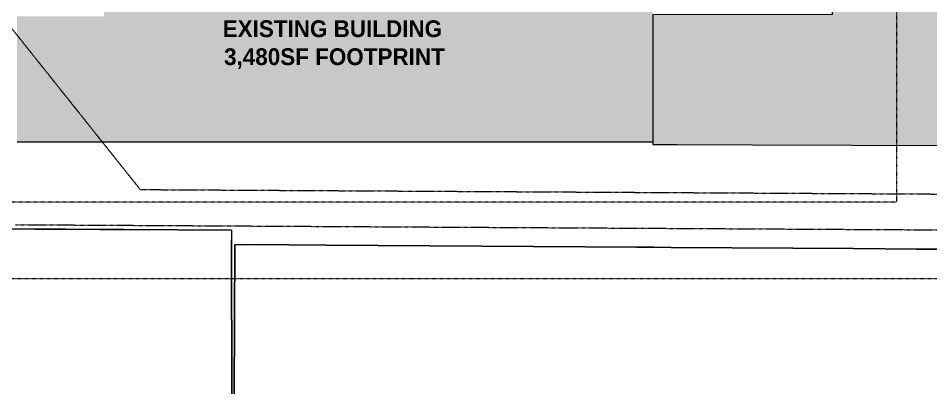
# Model space of a CAD drawing. Header units: inches. Extents: x -5728 to 634, y 9881 to 15115.
# Drawn here: x -3215 to -1380, y 9881 to 10635 of the extents above; entities that cross this region are included whole.
import ezdxf

# ---------------------------------------------------------------- set-up
doc = ezdxf.new("R2010")
doc.units = ezdxf.units.IN
doc.header["$MEASUREMENT"] = 0
doc.linetypes.add('Aligning Line 1_8_', pattern=[0.25, 0.125, -0.125])
doc.linetypes.add('Double Dash 3_8_', pattern=[1, 0.375, -0.125, 0.125, -0.125, 0.125, -0.125])
for name, color, linetype, lineweight in [('A-ROOF', 132, 'Continuous', 9), ('C-PROP-LINE', 91, 'Double Dash 3_8_', 9), ('C-TOPO', 7, 'Continuous', 9), ('G-ANNO-SYMB', 111, 'Aligning Line 1_8_', 9), ('G-ANNO-TEXT', 231, 'Continuous', 9)]:
    doc.layers.add(name, color=color, linetype=linetype, lineweight=lineweight)
doc.styles.add('Century Gothic_B', font='', dxfattribs={"height": 33.75})
doc.styles.get('Century Gothic_B').set_extended_font_data('Century Gothic', bold=True)

# ---------------------------------------------------------------- blocks, each defined once
blk = doc.blocks.new('Walls 1 - Walls 1-1277454-SITE PLAN')
at = {"layer": 'A-ROOF'}
blk.add_hatch(color=254, dxfattribs=at).paths.add_polyline_path([(-1117.1, 10379.2), (-1117, 11208.4), (-1069, 11208.4), (-1069, 11353), (-1117, 11353), (-1116.8, 12482.2), (-2175.1, 12482.3), (-2175.2, 12169.9), (-1958, 12169), (-1956.8, 11915.8), (-1585.5, 11918.8), (-1585.5, 11790.1), (-1578.7, 11790.1), (-1577.8, 11774.1), (-1577.8, 10643), (-1938.6, 10642.4), (-1938.6, 10381.4), (-1197.1, 10379.4)], flags=0)
for p, q in [((-2175.1, 12482.3), (-2175.2, 12169.9)), ((-1116.8, 12482.2), (-2175.1, 12482.3)), ((-1117, 11353), (-1116.8, 12482.2)), ((-2175.2, 12169.9), (-1958, 12169)), ((-1958, 12169), (-1956.8, 11915.8)), ((-1956.8, 11915.8), (-1585.5, 11918.9)), ((-1585.5, 11918.9), (-1585.5, 11774.1)), ((-1585.5, 11774.1), (-1577.8, 11774.1)), ((-1577.8, 11774.1), (-1577.8, 11039.7)), ((-1069, 11353), (-1117, 11353)), ((-1069, 11208.4), (-1069, 11353)), ((-1117.1, 10379.2), (-1117, 11208.4)), ((-1117, 11208.4), (-1069, 11208.4)), ((-1577.8, 11002.4), (-1577.8, 10643)), ((-1577.8, 10643), (-1938.6, 10642.4)), ((-1938.6, 10642.4), (-1938.6, 10381.4)), ((-1938.6, 10381.4), (-1117.1, 10379.2))]:
    blk.add_line(p, q, dxfattribs=at)
blk = doc.blocks.new('Family - ___-1416994-SITE PLAN')
at = {"layer": 'C-PROP-LINE'}
blk.add_line((-3220.3, 10220.5), (-534.6, 10205.4), dxfattribs=at)
blk = doc.blocks.new('Family - ___-1442676-SITE PLAN')
at = {"layer": 'C-PROP-LINE'}
for p, q in [((-4154.5, 11776), (-2969.6, 10291.1)), ((-2969.6, 10291.1), (-534.6, 10277.4))]:
    blk.add_line(p, q, dxfattribs=at)

msp = doc.modelspace()

# ---------------------------------------------------------------- hatches: boundary and pattern name
at = {"layer": 'A-ROOF'}
msp.add_hatch(color=254, dxfattribs=at).paths.add_polyline_path([(-3217.20325, 10386.77039), (-1938.57825, 10386.77039), (-1938.57825, 10800.39539), (-3042.20325, 10800.39539), (-3042.20325, 10639.02039), (-3217.20325, 10639.02039), (-3217.20325, 10534.92041)], flags=0)

# ---------------------------------------------------------------- linework, layer by layer
msp.add_line((-3217.20325, 10386.77039), (-1938.57825, 10386.77039), dxfattribs=at)
at = {"layer": 'C-TOPO'}
for p, q in [((-1889.3194, 10381.27661), (-1938.57825, 10381.41064)), ((-3299.04272, 10212.56104), (-3181.70032, 10211.79126)), ((-3181.70032, 10211.79126), (-3299.04272, 10212.56104)), ((-3181.70032, 10211.79126), (-3118.81494, 10211.37891)), ((-3118.81494, 10211.37891), (-3181.70032, 10211.79126)), ((-3118.81494, 10211.37891), (-3051.01428, 10210.93433)), ((-3051.01428, 10210.93433), (-3118.81494, 10211.37891)), ((-3051.01428, 10210.93433), (-3045.57056, 10210.89844)), ((-3045.57056, 10210.89844), (-3051.01428, 10210.93433)), ((-3045.57056, 10210.89844), (-3002.37415, 10210.61499)), ((-3002.37415, 10210.61499), (-3045.57056, 10210.89844)), ((-3002.37415, 10210.61499), (-2785.99146, 10209.19629)), ((-2785.99146, 10209.19629), (-3002.37415, 10210.61499)), ((-2785.99146, 10209.19629), (-2785.93396, 10189.86914)), ((-2785.99146, 10209.19629), (-2785.93396, 10189.86914)), ((-2785.93396, 10189.86914), (-2785.93176, 10189.13818)), ((-2785.93176, 10189.13818), (-2785.93396, 10189.86914)), ((-2785.93176, 10189.13818), (-2785.92572, 10187.10864)), ((-2785.92572, 10187.10864), (-2785.93176, 10189.13818)), ((-2785.92572, 10187.10864), (-2785.90063, 10178.63086)), ((-2785.90063, 10178.63086), (-2785.92572, 10187.10864)), ((-2785.90063, 10178.63086), (-2785.01383, 9880.65416)), ((-2785.01383, 9880.65416), (-2785.90063, 10178.63086)), ((-2780.73285, 9880.65416), (-2779.17462, 10180.86694)), ((-2779.17462, 10180.86694), (-2780.73285, 9880.65416)), ((-2779.17462, 10180.86694), (-2745.00897, 10180.63403)), ((-2779.17462, 10180.86694), (-2745.00897, 10180.63403)), ((-2745.00897, 10180.63403), (-2594.9046, 10179.61304)), ((-2594.9046, 10179.61304), (-2745.00897, 10180.63403)), ((-2594.9046, 10179.61304), (-1971.63702, 10175.37158)), ((-1971.63702, 10175.37158), (-2594.9046, 10179.61304)), ((-1971.63702, 10175.37158), (-1944.52826, 10175.18701)), ((-1944.52826, 10175.18701), (-1971.63702, 10175.37158)), ((-1944.52826, 10175.18701), (-1936.62396, 10175.13354)), ((-1936.62396, 10175.13354), (-1944.52826, 10175.18701)), ((-1936.62396, 10175.13354), (-1901.71436, 10174.89624)), ((-1901.71436, 10174.89624), (-1936.62396, 10175.13354)), ((-1901.71436, 10174.89624), (-1535.02826, 10172.40088)), ((-1535.02826, 10172.40088), (-1901.71436, 10174.89624)), ((-1535.02826, 10172.40088), (-1408.46274, 10171.53955)), ((-1408.46274, 10171.53955), (-1535.02826, 10172.40088)), ((-1408.46274, 10171.53955), (-1345.4274, 10171.11035)), ((-1345.4274, 10171.11035), (-1408.46274, 10171.53955))]:
    msp.add_line(p, q, dxfattribs=at)
at = {"layer": 'G-ANNO-SYMB'}
for p, q in [((-1448.53416, 11927.2913), (-1448.53416, 10265.73382)), ((-1448.53416, 10265.73382), (-4124.13543, 10265.73382)), ((-928.96125, 10111.5657), (-4352.65591, 10111.5657))]:
    msp.add_line(p, q, dxfattribs=at)

# ---------------------------------------------------------------- block references
at = {"layer": 'A-ROOF'}
msp.add_blockref('Walls 1 - Walls 1-1277454-SITE PLAN', (0, 0), dxfattribs=at)
at = {"layer": 'C-PROP-LINE'}
for name in ['Family - ___-1416994-SITE PLAN', 'Family - ___-1442676-SITE PLAN']:
    msp.add_blockref(name, (0, 0), dxfattribs=at)

# ---------------------------------------------------------------- texts
at = {"layer": 'G-ANNO-TEXT', "color": 147, "lineweight": 20, "char_height": 33.75, "attachment_point": 1, "style": 'Century Gothic_B'}
for s, insert, width in [('EXISTING BUILDING', (-2803.63785, 10631.29295), 526.08375), ('EXISTING BUILDING', (-2803.63785, 10631.29295), 526.08375), ('3,480SF FOOTPRINT', (-2800.82535, 10575.04295), 520.4025), ('3,480SF FOOTPRINT', (-2800.82535, 10575.04295), 520.4025)]:
    msp.add_mtext(s, dxfattribs=dict(at, insert=insert, width=width))

doc.saveas('drawing.dxf')
